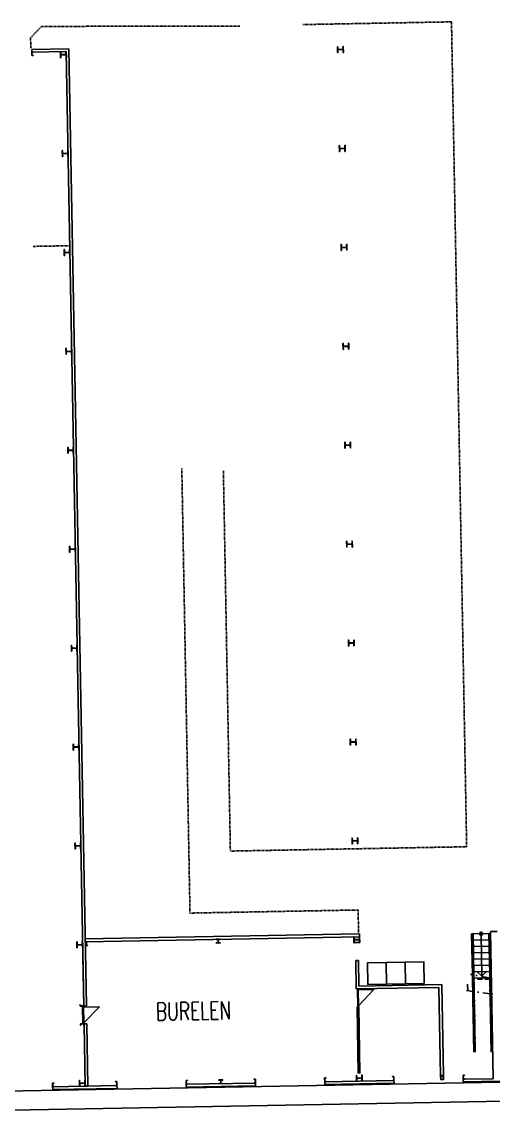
# Model space of a CAD drawing. Header units: millimetres. Extents: x 3476 to 38328, y 1439 to 26921.
# Drawn here: x 23005 to 25387, y 10874 to 16395 of the extents above; entities that cross this region are included whole.
import ezdxf

# ---------------------------------------------------------------- set-up
doc = ezdxf.new("R2010")
doc.units = ezdxf.units.MM
doc.header["$LTSCALE"] = 100
doc.header["$MEASUREMENT"] = 0
for name, pattern in [('DASHDOT', [1, 0.5, -0.25, 0, -0.25]), ('DASHED2', [0.375, 0.25, -0.125]), ('DOT', [0.055, 0.03, -0.025])]:
    doc.linetypes.add(name, pattern=pattern)
for name, color, linetype in [('--W-KIEZEL-Z', 5, 'CONTINUOUS'), ('A-INVULWAND', 5, 'CONTINUOUS'), ('A-KOLOM', 7, 'CONTINUOUS'), ('A-KOLOM-NIEUW', 9, 'CONTINUOUS'), ('A-MUUR', 7, 'CONTINUOUS'), ('C-LINE-D035', 9, 'DASHDOT'), ('C-LINE-H025', 7, 'DASHED2'), ('CIRCULATIE', 4, 'DOT'), ('DEUR', 4, 'CONTINUOUS'), ('LAYOUT', 4, 'CONTINUOUS'), ('MUUR', 7, 'CONTINUOUS'), ('TEKST', 4, 'CONTINUOUS'), ('TRAPPEN', 4, 'CONTINUOUS')]:
    doc.layers.add(name, color=color, linetype=linetype)
doc.styles.add('ROMANS', font='romans', dxfattribs={"width": 0.7})

msp = doc.modelspace()

# ---------------------------------------------------------------- linework, layer by layer
at = {"layer": '--W-KIEZEL-Z'}
msp.add_lwpolyline([(21825.44, 12175.48), (21875.43, 12176.84), (21895.07, 10970.69), (28948.1, 11099.57), (28949.85, 11003.84), (21846.64, 10873.65)], close=True, dxfattribs=at)
at = {"layer": 'A-INVULWAND', "color": 7}
msp.add_line((25257.87, 11530.7), (25258.46, 11498.01), dxfattribs=at)
at = {"layer": 'A-KOLOM'}
for points in [[(23230.21, 16213.9), (23229.66, 16243.9), (23228.26, 16243.87), (23228.47, 16232, -0.4142135), (23225.82, 16229.25), (23205.03, 16228.87, -0.4142136), (23202.28, 16231.52), (23202.06, 16243.39), (23200.66, 16243.36), (23201.21, 16213.37), (23202.61, 16213.4), (23202.39, 16225.27, -0.4142136), (23205.04, 16228.02), (23225.84, 16228.4, -0.4142136), (23228.59, 16225.75), (23228.81, 16213.88)], [(24629.97, 16239.56), (24629.42, 16269.55), (24628.02, 16269.53), (24628.24, 16257.65, -0.4142135), (24625.59, 16254.9), (24604.79, 16254.52, -0.4142136), (24602.04, 16257.17), (24601.83, 16269.05), (24600.43, 16269.02), (24600.98, 16239.02), (24602.38, 16239.05), (24602.16, 16250.92, -0.4142136), (24604.81, 16253.67), (24625.6, 16254.05, -0.4142136), (24628.35, 16251.4), (24628.57, 16239.53)], [(23239.37, 15713.99), (23238.82, 15743.98), (23237.42, 15743.95), (23237.64, 15732.08, -0.4142135), (23234.99, 15729.33), (23214.19, 15728.95, -0.4142136), (23211.44, 15731.6), (23211.22, 15743.47), (23209.82, 15743.45), (23210.37, 15713.45), (23211.77, 15713.48), (23211.56, 15725.35, -0.4142136), (23214.21, 15728.1), (23235, 15728.48, -0.4142136), (23237.75, 15725.83), (23237.97, 15713.96)], [(24639.13, 15739.64), (24638.58, 15769.63), (24637.18, 15769.61), (24637.4, 15757.74, -0.4142135), (24634.75, 15754.99), (24613.95, 15754.61, -0.4142136), (24611.21, 15757.26), (24610.99, 15769.13), (24609.59, 15769.1), (24610.14, 15739.11), (24611.54, 15739.13), (24611.32, 15751.01, -0.4142136), (24613.97, 15753.76), (24634.77, 15754.14, -0.4142136), (24637.52, 15751.49), (24637.73, 15739.61)], [(23248.53, 15214.07), (23247.98, 15244.06), (23246.58, 15244.04), (23246.8, 15232.17, -0.4142135), (23244.15, 15229.42), (23223.35, 15229.04, -0.4142136), (23220.6, 15231.69), (23220.39, 15243.56), (23218.99, 15243.53), (23219.54, 15213.54), (23220.94, 15213.56), (23220.72, 15225.44, -0.4142136), (23223.37, 15228.19), (23244.16, 15228.57, -0.4142136), (23246.91, 15225.92), (23247.13, 15214.04)], [(24648.3, 15239.72), (24647.75, 15269.72), (24646.35, 15269.69), (24646.56, 15257.82, -0.4142135), (24643.91, 15255.07), (24623.12, 15254.69, -0.4142136), (24620.37, 15257.34), (24620.15, 15269.21), (24618.75, 15269.19), (24619.3, 15239.19), (24620.7, 15239.22), (24620.48, 15251.09, -0.4142136), (24623.13, 15253.84), (24643.93, 15254.22, -0.4142136), (24646.68, 15251.57), (24646.9, 15239.7)], [(23257.69, 14714.15), (23257.14, 14744.15), (23255.74, 14744.12), (23255.96, 14732.25, -0.4142135), (23253.31, 14729.5), (23232.51, 14729.12, -0.4142136), (23229.77, 14731.77), (23229.55, 14743.64), (23228.15, 14743.62), (23228.7, 14713.62), (23230.1, 14713.65), (23229.88, 14725.52, -0.4142136), (23232.53, 14728.27), (23253.33, 14728.65, -0.4142136), (23256.08, 14726), (23256.29, 14714.13)], [(24657.46, 14739.81), (24656.91, 14769.8), (24655.51, 14769.78), (24655.73, 14757.9, -0.4142135), (24653.08, 14755.16), (24632.28, 14754.77, -0.4142136), (24629.53, 14757.42), (24629.31, 14769.3), (24627.91, 14769.27), (24628.46, 14739.28), (24629.86, 14739.3), (24629.65, 14751.18, -0.4142136), (24632.3, 14753.92), (24653.09, 14754.31, -0.4142136), (24655.84, 14751.66), (24656.06, 14739.78)], [(23266.86, 14214.24), (23266.31, 14244.23), (23264.91, 14244.21), (23265.12, 14232.33, -0.4142135), (23262.47, 14229.58), (23241.68, 14229.2, -0.4142136), (23238.93, 14231.85), (23238.71, 14243.73), (23237.31, 14243.7), (23237.86, 14213.71), (23239.26, 14213.73), (23239.04, 14225.6, -0.4142136), (23241.69, 14228.35), (23262.49, 14228.73, -0.4142136), (23265.24, 14226.08), (23265.46, 14214.21)], [(24666.62, 14239.89), (24666.07, 14269.89), (24664.67, 14269.86), (24664.89, 14257.99, -0.4142135), (24662.24, 14255.24), (24641.44, 14254.86, -0.4142136), (24638.69, 14257.51), (24638.48, 14269.38), (24637.08, 14269.36), (24637.63, 14239.36), (24639.03, 14239.39), (24638.81, 14251.26, -0.4142136), (24641.46, 14254.01), (24662.25, 14254.39, -0.4142136), (24665, 14251.74), (24665.22, 14239.87)], [(24675.78, 13739.98), (24675.23, 13769.97), (24673.83, 13769.95), (24674.05, 13758.07, -0.4142135), (24671.4, 13755.32), (24650.6, 13754.94, -0.4142136), (24647.86, 13757.59), (24647.64, 13769.46), (24646.24, 13769.44), (24646.79, 13739.44), (24648.19, 13739.47), (24647.97, 13751.34, -0.4142136), (24650.62, 13754.09), (24671.42, 13754.47, -0.4142136), (24674.17, 13751.82), (24674.38, 13739.95)], [(23276.02, 13714.32), (23275.47, 13744.32), (23274.07, 13744.29), (23274.29, 13732.42, -0.4142135), (23271.64, 13729.67), (23250.84, 13729.29, -0.4142136), (23248.09, 13731.94), (23247.87, 13743.81), (23246.47, 13743.78), (23247.02, 13713.79), (23248.42, 13713.82), (23248.21, 13725.69, -0.4142136), (23250.86, 13728.44), (23271.65, 13728.82, -0.4142136), (23274.4, 13726.17), (23274.62, 13714.3)], [(24684.95, 13240.06), (24684.4, 13270.05), (24683, 13270.03), (24683.21, 13258.16, -0.4142135), (24680.56, 13255.41), (24659.77, 13255.03, -0.4142136), (24657.02, 13257.68), (24656.8, 13269.55), (24655.4, 13269.52), (24655.95, 13239.53), (24657.35, 13239.55), (24657.13, 13251.43, -0.4142136), (24659.78, 13254.18), (24680.58, 13254.56, -0.4142136), (24683.33, 13251.91), (24683.55, 13240.03)], [(23285.18, 13214.4), (23284.63, 13244.4), (23283.23, 13244.37), (23283.45, 13232.5, -0.4142135), (23280.8, 13229.75), (23260, 13229.37, -0.4142136), (23257.25, 13232.02), (23257.04, 13243.89), (23255.64, 13243.87), (23256.19, 13213.87), (23257.59, 13213.9), (23257.37, 13225.77, -0.4142136), (23260.02, 13228.52), (23280.81, 13228.9, -0.4142136), (23283.56, 13226.25), (23283.78, 13214.38)], [(24694.11, 12740.14), (24693.56, 12770.14), (24692.16, 12770.11), (24692.38, 12758.24, -0.4142135), (24689.73, 12755.49), (24668.93, 12755.11, -0.4142136), (24666.18, 12757.76), (24665.96, 12769.63), (24664.56, 12769.61), (24665.11, 12739.61), (24666.51, 12739.64), (24666.3, 12751.51, -0.4142136), (24668.95, 12754.26), (24689.74, 12754.64, -0.4142136), (24692.49, 12751.99), (24692.71, 12740.12)], [(23294.34, 12714.49), (23293.79, 12744.48), (23292.39, 12744.46), (23292.61, 12732.59, -0.4142135), (23289.96, 12729.84), (23269.16, 12729.45, -0.4142136), (23266.42, 12732.1), (23266.2, 12743.98), (23264.8, 12743.95), (23265.35, 12713.96), (23266.75, 12713.98), (23266.53, 12725.86, -0.4142136), (23269.18, 12728.61), (23289.98, 12728.99, -0.4142136), (23292.73, 12726.34), (23292.94, 12714.46)], [(24703.27, 12240.23), (24702.72, 12270.22), (24701.32, 12270.2), (24701.54, 12258.32, -0.4142135), (24698.89, 12255.57), (24678.09, 12255.19, -0.4142136), (24675.34, 12257.84), (24675.13, 12269.72), (24673.73, 12269.69), (24674.28, 12239.7), (24675.68, 12239.72), (24675.46, 12251.59, -0.4142136), (24678.11, 12254.34), (24698.9, 12254.73, -0.4142136), (24701.65, 12252.07), (24701.87, 12240.2)], [(23303.51, 12214.57), (23302.96, 12244.57), (23301.56, 12244.54), (23301.77, 12232.67, -0.4142135), (23299.12, 12229.92), (23278.33, 12229.54, -0.4142136), (23275.58, 12232.19), (23275.36, 12244.06), (23273.96, 12244.04), (23274.51, 12214.04), (23275.91, 12214.07), (23275.69, 12225.94, -0.4142136), (23278.34, 12228.69), (23299.14, 12229.07, -0.4142136), (23301.89, 12226.42), (23302.11, 12214.55)]]:
    msp.add_lwpolyline(points, format="xyb", close=True, dxfattribs=at)
at = {"layer": 'A-KOLOM-NIEUW'}
for p, q in [((24684.8, 11741.73), (24711, 11742.21)), ((24684.83, 11740.23), (24711.03, 11740.71))]:
    msp.add_line(p, q, dxfattribs=at)
for points in [[(23055.68, 16241.13), (23062.18, 16241.25), (23062.18, 16240.97, -0.3910206), (23061.69, 16240.41), (23057.41, 16239.99, 0.3910206), (23056.47, 16238.93), (23056.68, 16227.37, 0.3910206), (23057.67, 16226.34), (23061.95, 16226.08, -0.3910205), (23062.46, 16225.54), (23062.47, 16225.25), (23055.97, 16225.14)], [(24712.43, 11740.74), (24711.88, 11770.73), (24710.48, 11770.71), (24710.69, 11758.83, -0.4142135), (24708.04, 11756.08), (24687.25, 11755.7, -0.4142136), (24684.5, 11758.35), (24684.28, 11770.23), (24682.88, 11770.2), (24683.43, 11740.21), (24684.83, 11740.23), (24684.61, 11752.1, -0.4142136), (24687.26, 11754.85), (24708.06, 11755.23, -0.4142136), (24710.81, 11752.58), (24711.03, 11740.71)], [(23312.66, 11715.08), (23312.11, 11745.08), (23310.71, 11745.05), (23310.93, 11733.18, -0.4142135), (23308.28, 11730.43), (23287.48, 11730.05, -0.4142136), (23284.73, 11732.7), (23284.52, 11744.57), (23283.12, 11744.55), (23283.67, 11714.55), (23285.06, 11714.58), (23284.85, 11726.45, -0.4142136), (23287.5, 11729.2), (23308.29, 11729.58, -0.4142136), (23311.04, 11726.93), (23311.26, 11715.06)], [(23331.47, 11725.43), (23337.97, 11725.55), (23337.97, 11725.83, 0.3910206), (23337.45, 11726.37), (23333.17, 11726.63, -0.3910206), (23332.18, 11727.66), (23331.9, 11743.22, -0.3910206), (23332.84, 11744.28), (23337.12, 11744.7, 0.3910205), (23337.61, 11745.26), (23337.61, 11745.54), (23331.11, 11745.42)], [(23987.85, 11738.46), (24007.84, 11738.82), (24007.82, 11739.82), (23999.95, 11739.68, -0.4142135), (23998.12, 11741.45), (23997.87, 11754.84, -0.4142136), (23999.64, 11756.68), (24007.51, 11756.82), (24007.49, 11757.82), (23987.5, 11757.46), (23987.52, 11756.46), (23995.39, 11756.6, -0.4142136), (23997.22, 11754.83), (23997.47, 11741.44, -0.4142136), (23995.7, 11739.6), (23987.83, 11739.46)], [(23325.49, 11015.2), (23324.94, 11045.19), (23323.54, 11045.17), (23323.76, 11033.3, -0.4142135), (23321.11, 11030.55), (23300.31, 11030.17, -0.4142136), (23297.56, 11032.82), (23297.34, 11044.69), (23295.94, 11044.66), (23296.49, 11014.67), (23297.89, 11014.69), (23297.67, 11026.57, -0.4142136), (23300.32, 11029.32), (23321.12, 11029.7, -0.4142136), (23323.87, 11027.05), (23324.09, 11015.17)], [(23835.54, 11044.55), (23842.03, 11044.67), (23842.04, 11044.39, -0.3910206), (23841.54, 11043.83), (23837.27, 11043.41, 0.3910206), (23836.33, 11042.35), (23836.61, 11026.79, 0.3910206), (23837.6, 11025.76), (23841.88, 11025.49, -0.3910205), (23842.4, 11024.96), (23842.4, 11024.67), (23835.9, 11024.55)], [(24020.52, 11046.94), (24000.53, 11046.57), (24000.54, 11045.57), (24008.42, 11045.72, -0.4142135), (24010.25, 11043.95), (24010.5, 11030.55, -0.4142136), (24008.73, 11028.72), (24000.86, 11028.58), (24000.87, 11027.58), (24020.87, 11027.94), (24020.85, 11028.94), (24012.98, 11028.8, -0.4142136), (24011.15, 11030.57), (24010.9, 11043.96, -0.4142136), (24012.67, 11045.8), (24020.54, 11045.94)], [(24185.48, 11050.96), (24178.98, 11050.85), (24178.98, 11050.56, 0.3910206), (24179.5, 11050.02), (24183.78, 11049.76, -0.3910206), (24184.77, 11048.73), (24185.05, 11033.17, -0.3910206), (24184.11, 11032.11), (24179.84, 11031.69, 0.3910205), (24179.34, 11031.13), (24179.34, 11030.85), (24185.84, 11030.97)], [(24535.42, 11057.38), (24541.92, 11057.5), (24541.92, 11057.22, -0.3910206), (24541.43, 11056.66), (24537.16, 11056.24, 0.3910206), (24536.21, 11055.17), (24536.49, 11039.61, 0.3910206), (24537.48, 11038.59), (24541.76, 11038.32, -0.3910205), (24542.28, 11037.78), (24542.28, 11037.5), (24535.78, 11037.38)], [(24725.25, 11040.85), (24724.7, 11070.85), (24723.3, 11070.82), (24723.52, 11058.95, -0.4142135), (24720.87, 11056.2), (24700.07, 11055.82, -0.4142136), (24697.33, 11058.47), (24697.11, 11070.34), (24695.71, 11070.32), (24696.26, 11040.32), (24697.66, 11040.35), (24697.44, 11052.22, -0.4142136), (24700.09, 11054.97), (24720.89, 11055.35, -0.4142136), (24723.64, 11052.7), (24723.85, 11040.83)], [(24885.36, 11063.79), (24878.86, 11063.67), (24878.87, 11063.39, 0.3910206), (24879.38, 11062.85), (24883.66, 11062.59, -0.3910206), (24884.65, 11061.56), (24884.94, 11046, -0.3910206), (24883.99, 11044.94), (24879.72, 11044.52, 0.3910205), (24879.22, 11043.96), (24879.23, 11043.68), (24885.73, 11043.8)], [(25121.32, 11068.12), (25127.82, 11068.24), (25127.82, 11067.95, -0.3910206), (25127.33, 11067.4), (25123.06, 11066.98, 0.3910206), (25122.11, 11065.91), (25122.4, 11050.35, 0.3910206), (25123.38, 11049.32), (25127.66, 11049.06, -0.3910205), (25128.18, 11048.52), (25128.18, 11048.24), (25121.69, 11048.12)], [(25135.32, 11068.37), (25128.82, 11068.25), (25128.82, 11067.97, 0.3910206), (25129.34, 11067.43), (25133.62, 11067.17, -0.3910206), (25134.61, 11066.14), (25134.89, 11050.58, -0.3910206), (25133.95, 11049.52), (25129.68, 11049.1, 0.3910205), (25129.18, 11048.54), (25129.18, 11048.26), (25135.68, 11048.38)], [(23160.69, 11030.18), (23167.18, 11030.3), (23167.19, 11030.02, -0.3910206), (23166.69, 11029.46), (23162.42, 11029.04, 0.3910206), (23161.48, 11027.98), (23161.72, 11014.42, 0.3910206), (23162.71, 11013.39), (23166.99, 11013.12, -0.3910205), (23167.51, 11012.59), (23167.51, 11012.3), (23161.02, 11012.18)], [(23485.59, 11038.14), (23479.1, 11038.02), (23479.1, 11037.74, 0.3910206), (23479.62, 11037.2), (23483.9, 11036.93, -0.3910206), (23484.89, 11035.9), (23485.17, 11020.35, -0.3910206), (23484.22, 11019.28), (23479.95, 11018.86, 0.3910205), (23479.46, 11018.3), (23479.46, 11018.02), (23485.96, 11018.14)]]:
    msp.add_lwpolyline(points, format="xyb", close=True, dxfattribs=at)
at = {"layer": 'A-KOLOM-NIEUW', "color": 7}
for points in [[(23300.07, 11419.8), (23299.95, 11426.3), (23300.23, 11426.31, -0.3910206), (23300.79, 11425.81), (23301.21, 11421.54, 0.3910206), (23302.27, 11420.59), (23315.83, 11420.84, 0.3910206), (23316.86, 11421.83), (23317.13, 11426.11, -0.3910205), (23317.66, 11426.62), (23317.95, 11426.63), (23318.07, 11420.13)], [(23301.72, 11329.82), (23301.84, 11323.32), (23302.12, 11323.32, 0.3910206), (23302.66, 11323.84), (23302.92, 11328.12, -0.3910206), (23303.95, 11329.11), (23317.51, 11329.36, -0.3910206), (23318.57, 11328.41), (23318.99, 11324.14, 0.3910205), (23319.55, 11323.64), (23319.83, 11323.65), (23319.72, 11330.15)], [(25235.3, 11070.21), (25241.8, 11070.32), (25241.8, 11070.04, -0.3910206), (25241.31, 11069.49), (25237.04, 11069.06, 0.3910206), (25236.09, 11068), (25236.38, 11052.44, 0.3910206), (25237.36, 11051.41), (25241.64, 11051.15, -0.3910205), (25242.16, 11050.61), (25242.17, 11050.33), (25235.67, 11050.21)]]:
    msp.add_lwpolyline(points, format="xyb", close=True, dxfattribs=at)
at = {"layer": 'A-MUUR'}
for p, q in [((23243.39, 16258.58), (23055.42, 16255.13)), ((23055.68, 16241.13), (23055.42, 16255.13)), ((23055.42, 16255.13), (23055.68, 16241.13)), ((23229.65, 16244.32), (23055.68, 16241.13)), ((23318.07, 11420.13), (23229.65, 16244.32)), ((23332.06, 11420.39), (23243.39, 16258.58)), ((23325.85, 11759.33), (24711.62, 11784.73)), ((23326.11, 11745.33), (24711.88, 11770.73)), ((24711.88, 11770.73), (24711.62, 11784.73)), ((23318.07, 11420.13), (23311.85, 11759.07)), ((23325.85, 11759.33), (23326.11, 11745.33)), ((25113.15, 11514.04), (25121.32, 11068.12)), ((25126.89, 11528.3), (25135.32, 11068.37)), ((23325.49, 11015.2), (23319.72, 11330.15)), ((23325.49, 11015.2), (23319.72, 11330.15)), ((23339.49, 11015.46), (23333.71, 11330.4)), ((24535.78, 11037.38), (24885.73, 11043.8)), ((24885.98, 11029.8), (24885.73, 11043.8)), ((23161.02, 11012.18), (23485.96, 11018.14)), ((23161.27, 10998.19), (23161.02, 11012.18)), ((23161.27, 10998.19), (23486.22, 11004.14)), ((23325.49, 11015.2), (23339.49, 11015.46)), ((23486.22, 11004.14), (23485.96, 11018.14)), ((23835.9, 11024.55), (24185.84, 11030.97)), ((23836.16, 11010.56), (23835.9, 11024.55)), ((23836.16, 11010.56), (24186.1, 11016.97)), ((24186.1, 11016.97), (24185.84, 11030.97)), ((24536.04, 11023.38), (24535.78, 11037.38)), ((24536.04, 11023.38), (24885.98, 11029.8))]:
    msp.add_line(p, q, dxfattribs=at)
at = {"layer": 'A-MUUR', "color": 7}
for p, q in [((25373.01, 11796.85), (25407, 11797.47)), ((25386.64, 11052.98), (25373.01, 11796.85)), ((24692.58, 11650.36), (24706.58, 11650.61)), ((24692.58, 11650.36), (24695.22, 11506.38)), ((24706.58, 11650.61), (24708.96, 11520.64)), ((25113.15, 11514.04), (24695.22, 11506.38)), ((25126.89, 11528.3), (24708.96, 11520.64)), ((23318.07, 11420.13), (23332.06, 11420.39)), ((23319.72, 11330.15), (23333.71, 11330.4)), ((25235.67, 11050.21), (25386.64, 11052.98)), ((25235.92, 11036.21), (25235.67, 11050.21)), ((25235.92, 11036.21), (25585.86, 11042.63))]:
    msp.add_line(p, q, dxfattribs=at)
at = {"layer": 'C-LINE-D035', "color": 7}
for p, q in [((25377.08, 11561.04), (25272.27, 11580.32)), ((25384.74, 11479.44), (25251.47, 11499.04))]:
    msp.add_line(p, q, dxfattribs=at)
at = {"layer": 'C-LINE-H025', "color": 7}
for p, q in [((25282.03, 11578.02), (25289.22, 11186.14)), ((25289.53, 11578.15), (25296.72, 11186.27)), ((25369.94, 11556.67), (25289.95, 11555.2)), ((25369.52, 11579.62), (25376.7, 11187.74)), ((25377.02, 11579.76), (25384.2, 11187.88))]:
    msp.add_line(p, q, dxfattribs=at)
at = {"layer": 'CIRCULATIE'}
for p, q in [((23049.58, 16313.9), (23104.69, 16371.59)), ((23104.69, 16371.59), (24106.92, 16372.79)), ((24425.6, 16380.76), (25177.22, 16394.54)), ((25252.99, 12225.23), (25176.36, 16393.8)), ((23049.58, 16313.9), (23050.56, 16259.97)), ((23062.9, 15259.6), (23242.87, 15262.9)), ((23855.02, 11889.98), (23813.72, 14136.9)), ((24059.07, 12203.34), (24023.74, 14125.39)), ((25252.99, 12225.23), (24063.84, 12203.43)), ((23854.78, 11889.97), (24704.64, 11905.55)), ((24706.76, 11789.57), (24704.64, 11905.55))]:
    msp.add_line(p, q, dxfattribs=at)
at = {"layer": 'DEUR', "color": 7}
for p, q in [((24700.95, 11506.45), (24702.6, 11416.47)), ((24704.21, 11506.55), (24705.85, 11416.56)), ((24704.3, 11501.55), (24784.28, 11503.01)), ((24705.76, 11421.56), (24784.28, 11503.01)), ((23312.07, 11420.02), (23313.72, 11330.04)), ((23317.07, 11420.11), (23318.72, 11330.13)), ((23317.16, 11415.11), (23397.14, 11416.58)), ((23318.62, 11335.13), (23397.14, 11416.58)), ((24699.37, 11416.42), (24707.69, 11416.56)), ((24700.18, 11388.44), (24708.18, 11388.58))]:
    msp.add_line(p, q, dxfattribs=at)
at = {"layer": 'DEUR'}
for p, q in [((24702.21, 11388.49), (24706.7, 11179.83)), ((24703.7, 11179.78), (24711.7, 11179.92))]:
    msp.add_line(p, q, dxfattribs=at)
at = {"layer": 'LAYOUT', "color": 7}
for points in [[(24848.75, 11529.91), (24753.77, 11528.17), (24751.75, 11638.15), (24846.74, 11639.89)], [(24943.74, 11531.65), (24848.75, 11529.91), (24846.74, 11639.89), (24941.72, 11641.63)], [(25038.72, 11533.39), (24943.74, 11531.65), (24941.72, 11641.63), (25036.7, 11643.37)]]:
    msp.add_lwpolyline(points, close=True, dxfattribs=at)
at = {"layer": 'MUUR'}
for p, q in [((24699.37, 11416.42), (24705.56, 11078.5)), ((24707.69, 11416.56), (24713.56, 11078.65))]:
    msp.add_line(p, q, dxfattribs=at)
at = {"layer": 'TRAPPEN', "color": 7}
for p, q in [((25373.22, 11786.77), (25278.24, 11785.02)), ((25282.03, 11578.02), (25278.24, 11785.02)), ((25289.53, 11578.15), (25285.74, 11785.16)), ((25325.73, 11785.89), (25329.68, 11570.77)), ((25369.52, 11579.62), (25365.73, 11786.63)), ((25377.02, 11579.76), (25373.22, 11786.77)), ((25366.31, 11754.63), (25286.33, 11753.17)), ((25366.9, 11722.64), (25286.91, 11721.17)), ((25367.48, 11690.64), (25287.5, 11689.18)), ((25368.07, 11658.65), (25288.08, 11657.18)), ((25368.66, 11626.65), (25288.67, 11625.19)), ((25369.24, 11594.66), (25289.26, 11593.19)), ((25329.68, 11570.77), (25304.22, 11595.31)), ((25329.68, 11570.77), (25354.21, 11596.22)), ((25282.03, 11578.02), (25289.22, 11186.14)), ((25289.53, 11578.15), (25296.72, 11186.27)), ((25369.83, 11562.67), (25289.84, 11561.2)), ((25369.52, 11579.62), (25376.7, 11187.74))]:
    msp.add_line(p, q, dxfattribs=at)
msp.add_circle((25325.73, 11785.89), 7.86, dxfattribs=at)

# ---------------------------------------------------------------- texts
at = {"layer": 'TEKST', "color": 7, "style": 'ROMANS', "width": 0.7}
msp.add_text('BURELEN ', height=90, rotation=1.05, dxfattribs=at).set_placement((23683.5, 11346.73))

doc.saveas('drawing.dxf')
